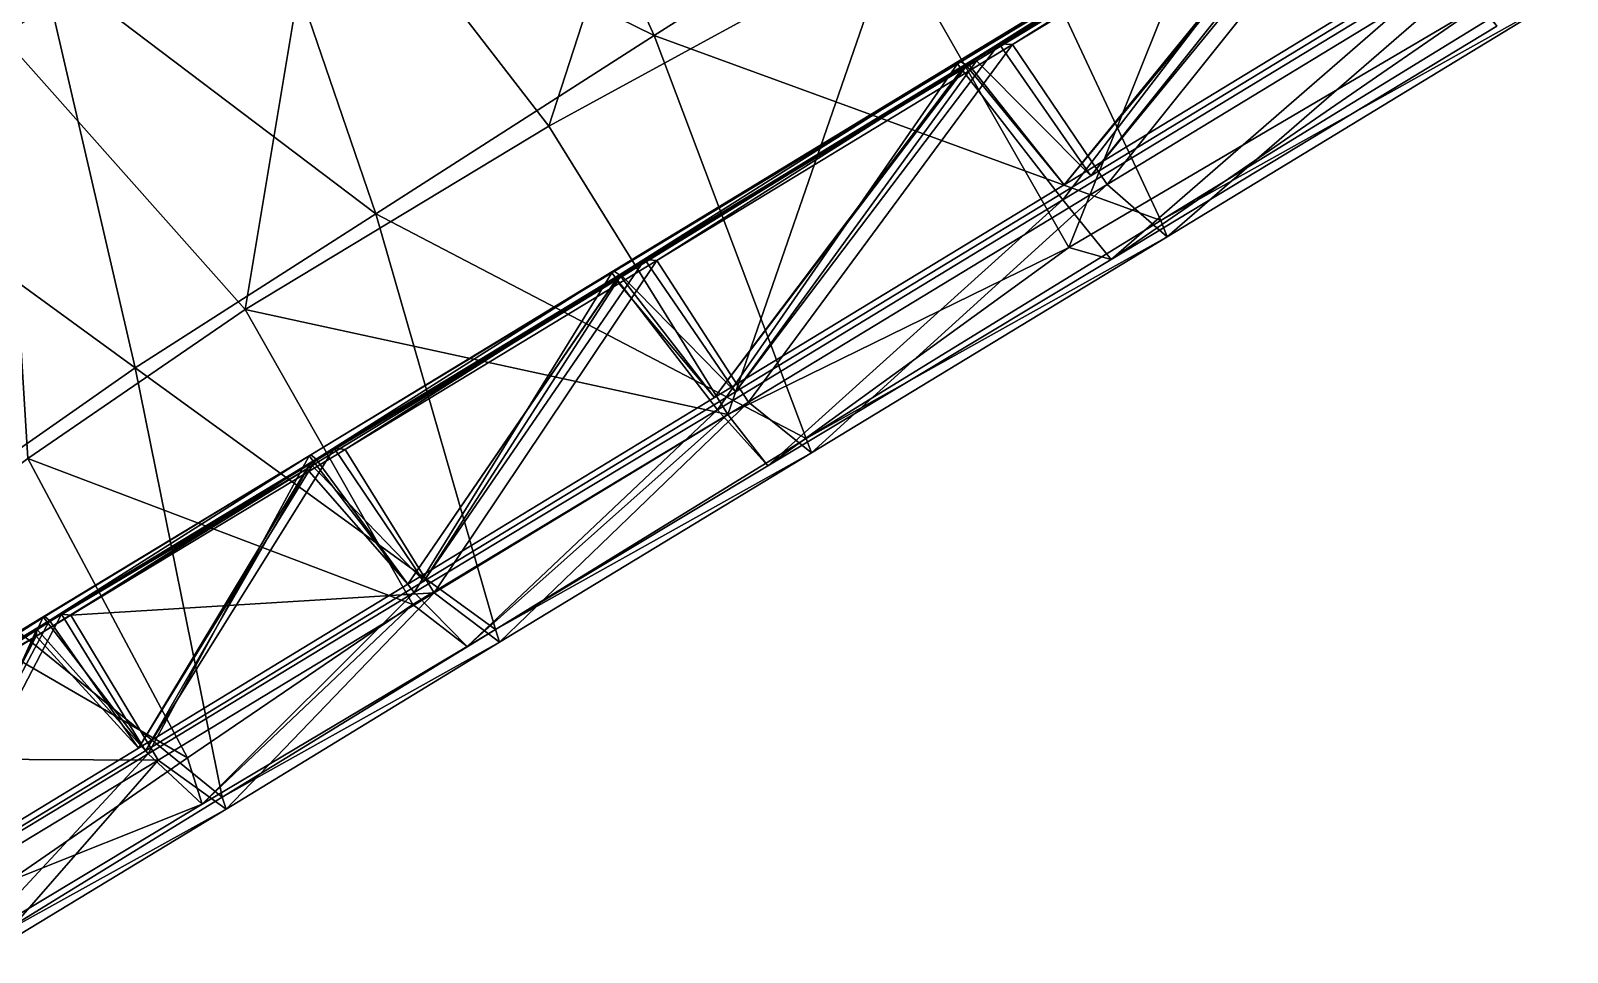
# Model space of a CAD drawing. Extents: x -4.77 to 4.77, y -2.48 to 3.3.
# Drawn here: x 2.382 to 3.118, y 0.48 to 0.921 of the extents above; entities that cross this region are included whole.
import ezdxf

# ---------------------------------------------------------------- set-up
doc = ezdxf.new("R2010")
doc.units = 0

msp = doc.modelspace()

# ---------------------------------------------------------------- linework, layer by layer
for points in [[(2.7078, 1.11441, -0.14206), (2.52268, 1.01497, -0.14265), (2.63039, 0.8756, -0.14903)], [(2.7078, 1.11441, 0.14206), (2.63039, 0.8756, 0.14903), (2.52268, 1.01497, 0.14265)], [(2.7078, 1.11441, -0.14206), (2.63039, 0.8756, -0.14903), (2.79498, 0.96553, -0.14903)], [(2.7078, 1.11441, 0.14206), (2.79498, 0.96553, 0.14903), (2.63039, 0.8756, 0.14903)], [(2.48536, 1.0152, -1.12637), (2.60029, 1.0951, -1.12777), (2.68083, 0.91907, -0.9733)], [(2.48536, 1.0152, 1.12637), (2.68083, 0.91907, 0.9733), (2.60029, 1.0951, 1.12777)], [(2.83593, 1.01776, -0.96877), (2.68083, 0.91907, -0.9733), (2.60029, 1.0951, -1.12777)], [(2.83593, 1.01776, 0.96877), (2.60029, 1.0951, 1.12777), (2.68083, 0.91907, 0.9733)], [(2.8796, 0.81742, -0.15044), (2.9787, 1.06488, -0.14902), (2.79498, 0.96553, -0.14903)], [(2.8796, 0.81742, 0.15044), (2.79498, 0.96553, 0.14903), (2.9787, 1.06488, 0.14902)], [(2.8796, 0.81742, -0.15044), (3.07614, 0.9331, -0.15163), (2.9787, 1.06488, -0.14902)], [(2.8796, 0.81742, 0.15044), (2.9787, 1.06488, 0.14902), (3.07614, 0.9331, 0.15163)], [(3.03733, 1.03121, -0.61247), (2.89007, 0.8518, -0.57397), (2.84618, 0.91495, -0.61811)], [(2.85248, 0.91468, -0.70606), (3.03733, 1.03121, -0.61247), (2.84618, 0.91495, -0.61811)], [(3.03733, 1.03121, 0.61247), (2.84618, 0.91495, 0.61811), (2.89007, 0.8518, 0.57397)], [(2.85248, 0.91468, 0.70606), (2.84618, 0.91495, 0.61811), (3.03733, 1.03121, 0.61247)], [(2.85248, 0.91468, -0.70606), (3.04444, 1.03095, -0.70041), (3.03733, 1.03121, -0.61247)], [(2.85248, 0.91468, 0.70606), (3.03733, 1.03121, 0.61247), (3.04444, 1.03095, 0.70041)], [(2.89793, 0.84764, -0.7445), (3.04444, 1.03095, -0.70041), (2.85248, 0.91468, -0.70606)], [(2.89793, 0.84764, 0.7445), (2.85248, 0.91468, 0.70606), (3.04444, 1.03095, 0.70041)], [(3.03733, 1.03121, -0.61247), (3.08173, 0.9685, -0.57031), (2.89007, 0.8518, -0.57397)], [(3.03733, 1.03121, 0.61247), (2.89007, 0.8518, 0.57397), (3.08173, 0.9685, 0.57031)], [(2.89793, 0.84764, -0.7445), (3.09127, 0.96527, -0.73781), (3.04444, 1.03095, -0.70041)], [(2.89793, 0.84764, 0.7445), (3.04444, 1.03095, 0.70041), (3.09127, 0.96527, 0.73781)], [(2.52268, 1.01497, -0.14265), (2.30564, 1.02089, -0.06044), (2.36836, 0.91895, -0.1475)], [(2.52268, 1.01497, 0.14265), (2.36836, 0.91895, 0.1475), (2.30564, 1.02089, 0.06044)], [(2.68083, 0.91907, -0.9733), (2.83593, 1.01776, -0.96877), (2.92363, 0.83037, -0.80101)], [(2.68083, 0.91907, 0.9733), (2.92363, 0.83037, 0.80101), (2.83593, 1.01776, 0.96877)], [(3.01255, 1.01804, -0.26724), (2.87665, 0.84018, -0.24072), (2.82615, 0.90537, -0.26838)], [(3.01255, 1.01804, -0.26724), (2.82615, 0.90537, -0.26838), (2.82701, 0.90682, -0.31303)], [(3.01255, 1.01804, 0.26724), (2.82615, 0.90537, 0.26838), (2.87665, 0.84018, 0.24072)], [(3.01255, 1.01804, 0.26724), (2.82701, 0.90682, 0.31303), (2.82615, 0.90537, 0.26838)], [(2.82997, 0.90516, -0.36363), (3.01341, 1.02007, -0.31236), (2.82701, 0.90682, -0.31303)], [(3.01255, 1.01804, -0.26724), (2.82701, 0.90682, -0.31303), (3.01341, 1.02007, -0.31236)], [(2.82997, 0.90516, 0.36363), (2.82701, 0.90682, 0.31303), (3.01341, 1.02007, 0.31236)], [(3.01255, 1.01804, 0.26724), (3.01341, 1.02007, 0.31236), (2.82701, 0.90682, 0.31303)], [(2.82997, 0.90516, -0.36363), (3.01665, 1.01864, -0.36355), (3.01341, 1.02007, -0.31236)], [(2.82997, 0.90516, 0.36363), (3.01341, 1.02007, 0.31236), (3.01665, 1.01864, 0.36355)], [(2.8773, 0.84752, -0.40494), (3.01665, 1.01864, -0.36355), (2.82997, 0.90516, -0.36363)], [(2.8773, 0.84752, 0.40494), (2.82997, 0.90516, 0.36363), (3.01665, 1.01864, 0.36355)], [(2.83535, 0.9069, -0.52785), (3.0216, 1.02162, -0.43026), (2.83133, 0.90539, -0.43166)], [(3.0216, 1.02162, -0.43026), (2.8773, 0.84752, -0.40494), (2.83133, 0.90539, -0.43166)], [(2.83535, 0.9069, 0.52785), (2.83133, 0.90539, 0.43166), (3.0216, 1.02162, 0.43026)], [(3.0216, 1.02162, 0.43026), (2.83133, 0.90539, 0.43166), (2.8773, 0.84752, 0.40494)], [(2.89007, 0.8518, -0.57397), (3.02684, 1.02294, -0.52642), (2.83535, 0.9069, -0.52785)], [(2.83535, 0.9069, -0.52785), (3.02684, 1.02294, -0.52642), (3.0216, 1.02162, -0.43026)], [(2.89007, 0.8518, 0.57397), (2.83535, 0.9069, 0.52785), (3.02684, 1.02294, 0.52642)], [(2.83535, 0.9069, 0.52785), (3.0216, 1.02162, 0.43026), (3.02684, 1.02294, 0.52642)], [(2.83593, 1.01776, -0.96877), (3.11494, 0.94799, -0.79298), (2.92363, 0.83037, -0.80101)], [(2.83593, 1.01776, 0.96877), (2.92363, 0.83037, 0.80101), (3.11494, 0.94799, 0.79298)], [(3.01255, 1.01804, -0.26724), (3.06287, 0.95345, -0.2411), (2.87665, 0.84018, -0.24072)], [(3.01255, 1.01804, 0.26724), (2.87665, 0.84018, 0.24072), (3.06287, 0.95345, 0.2411)], [(3.0216, 1.02162, -0.43026), (3.06595, 0.96243, -0.40403), (2.8773, 0.84752, -0.40494)], [(3.0216, 1.02162, 0.43026), (2.8773, 0.84752, 0.40494), (3.06595, 0.96243, 0.40403)], [(2.8773, 0.84752, -0.40494), (3.06595, 0.96243, -0.40403), (3.01665, 1.01864, -0.36355)], [(2.8773, 0.84752, 0.40494), (3.01665, 1.01864, 0.36355), (3.06595, 0.96243, 0.40403)], [(2.89007, 0.8518, -0.57397), (3.08173, 0.9685, -0.57031), (3.02684, 1.02294, -0.52642)], [(2.89007, 0.8518, 0.57397), (3.02684, 1.02294, 0.52642), (3.08173, 0.9685, 0.57031)], [(2.52268, 1.01497, -0.14265), (2.36836, 0.91895, -0.1475), (2.48485, 0.78774, -0.14904)], [(2.52268, 1.01497, 0.14265), (2.48485, 0.78774, 0.14904), (2.36836, 0.91895, 0.1475)], [(2.38706, 0.95517, -1.12829), (2.48536, 1.0152, -1.12637), (2.54754, 0.83362, -0.97676)], [(2.38706, 0.95517, 1.12829), (2.54754, 0.83362, 0.97676), (2.48536, 1.0152, 1.12637)], [(2.52268, 1.01497, -0.14265), (2.48485, 0.78774, -0.14904), (2.63039, 0.8756, -0.14903)], [(2.52268, 1.01497, 0.14265), (2.63039, 0.8756, 0.14903), (2.48485, 0.78774, 0.14904)], [(2.48536, 1.0152, -1.12637), (2.68083, 0.91907, -0.9733), (2.54754, 0.83362, -0.97676)], [(2.48536, 1.0152, 1.12637), (2.54754, 0.83362, 0.97676), (2.68083, 0.91907, 0.9733)], [(2.38706, 0.95517, -1.12829), (2.27834, 0.87168, -1.12362), (2.2137, 0.98664, -1.12694)], [(2.38706, 0.95517, 1.12829), (2.2137, 0.98664, 1.12694), (2.27834, 0.87168, 1.12362)], [(2.71614, 0.73736, -0.14916), (2.79498, 0.96553, -0.14903), (2.63039, 0.8756, -0.14903)], [(2.71614, 0.73736, 0.14916), (2.63039, 0.8756, 0.14903), (2.79498, 0.96553, 0.14903)], [(2.71614, 0.73736, -0.14916), (2.8796, 0.81742, -0.15044), (2.79498, 0.96553, -0.14903)], [(2.71614, 0.73736, 0.14916), (2.79498, 0.96553, 0.14903), (2.8796, 0.81742, 0.15044)], [(2.92661, 0.82256, -0.77446), (3.09127, 0.96527, -0.73781), (2.89793, 0.84764, -0.7445)], [(2.92661, 0.82256, 0.77446), (2.89793, 0.84764, 0.7445), (3.09127, 0.96527, 0.73781)], [(2.92661, 0.82256, -0.77446), (3.11835, 0.93935, -0.76663), (3.09127, 0.96527, -0.73781)], [(2.92661, 0.82256, 0.77446), (3.09127, 0.96527, 0.73781), (3.11835, 0.93935, 0.76663)], [(2.43216, 0.7598, -0.97986), (2.27834, 0.87168, -1.12362), (2.38706, 0.95517, -1.12829)], [(2.43216, 0.7598, 0.97986), (2.38706, 0.95517, 1.12829), (2.27834, 0.87168, 1.12362)], [(2.38706, 0.95517, -1.12829), (2.54754, 0.83362, -0.97676), (2.43216, 0.7598, -0.97986)], [(2.38706, 0.95517, 1.12829), (2.43216, 0.7598, 0.97986), (2.54754, 0.83362, 0.97676)], [(3.06287, 0.95345, -0.2411), (2.89984, 0.81168, -0.20762), (2.87665, 0.84018, -0.24072)], [(3.06287, 0.95345, 0.2411), (2.87665, 0.84018, 0.24072), (2.89984, 0.81168, 0.20762)], [(3.06287, 0.95345, -0.2411), (3.08468, 0.92352, -0.20739), (2.89984, 0.81168, -0.20762)], [(3.06287, 0.95345, 0.2411), (2.89984, 0.81168, 0.20762), (3.08468, 0.92352, 0.20739)], [(2.92363, 0.83037, -0.80101), (3.11494, 0.94799, -0.79298), (3.11835, 0.93935, -0.76663)], [(2.92363, 0.83037, 0.80101), (3.11835, 0.93935, 0.76663), (3.11494, 0.94799, 0.79298)], [(2.92363, 0.83037, -0.80101), (3.11835, 0.93935, -0.76663), (2.92661, 0.82256, -0.77446)], [(2.92363, 0.83037, 0.80101), (2.92661, 0.82256, 0.77446), (3.11835, 0.93935, 0.76663)], [(3.07614, 0.9331, -0.15163), (2.8796, 0.81742, -0.15044), (2.89984, 0.81168, -0.20762)], [(3.07614, 0.9331, 0.15163), (2.89984, 0.81168, 0.20762), (2.8796, 0.81742, 0.15044)], [(3.07614, 0.9331, -0.15163), (2.89984, 0.81168, -0.20762), (3.08468, 0.92352, -0.20739)], [(3.07614, 0.9331, 0.15163), (3.08468, 0.92352, 0.20739), (2.89984, 0.81168, 0.20762)], [(2.36836, 0.91895, -0.1475), (2.38083, 0.71629, -0.14904), (2.48485, 0.78774, -0.14904)], [(2.36836, 0.91895, 0.1475), (2.48485, 0.78774, 0.14904), (2.38083, 0.71629, 0.14904)], [(2.54754, 0.83362, -0.97676), (2.68083, 0.91907, -0.9733), (2.75371, 0.72588, -0.80815)], [(2.54754, 0.83362, 0.97676), (2.75371, 0.72588, 0.80815), (2.68083, 0.91907, 0.9733)], [(2.84618, 0.91495, -0.61811), (2.71979, 0.74822, -0.57722), (2.67637, 0.8117, -0.6231)], [(2.6821, 0.81117, -0.71092), (2.84618, 0.91495, -0.61811), (2.67637, 0.8117, -0.6231)], [(2.84618, 0.91495, 0.61811), (2.67637, 0.8117, 0.6231), (2.71979, 0.74822, 0.57722)], [(2.6821, 0.81117, 0.71092), (2.67637, 0.8117, 0.6231), (2.84618, 0.91495, 0.61811)], [(2.68083, 0.91907, -0.9733), (2.92363, 0.83037, -0.80101), (2.75371, 0.72588, -0.80815)], [(2.68083, 0.91907, 0.9733), (2.75371, 0.72588, 0.80815), (2.92363, 0.83037, 0.80101)], [(2.6821, 0.81117, -0.71092), (2.85248, 0.91468, -0.70606), (2.84618, 0.91495, -0.61811)], [(2.6821, 0.81117, 0.71092), (2.84618, 0.91495, 0.61811), (2.85248, 0.91468, 0.70606)], [(2.72611, 0.74332, -0.75072), (2.85248, 0.91468, -0.70606), (2.6821, 0.81117, -0.71092)], [(2.72611, 0.74332, 0.75072), (2.6821, 0.81117, 0.71092), (2.85248, 0.91468, 0.70606)], [(2.84618, 0.91495, -0.61811), (2.89007, 0.8518, -0.57397), (2.71979, 0.74822, -0.57722)], [(2.84618, 0.91495, 0.61811), (2.71979, 0.74822, 0.57722), (2.89007, 0.8518, 0.57397)], [(2.72611, 0.74332, -0.75072), (2.89793, 0.84764, -0.7445), (2.85248, 0.91468, -0.70606)], [(2.72611, 0.74332, 0.75072), (2.85248, 0.91468, 0.70606), (2.89793, 0.84764, 0.7445)], [(2.6642, 0.8043, -0.36364), (2.82701, 0.90682, -0.31303), (2.66144, 0.80622, -0.31362)], [(2.82615, 0.90537, -0.26838), (2.66144, 0.80622, -0.31362), (2.82701, 0.90682, -0.31303)], [(2.6642, 0.8043, 0.36364), (2.66144, 0.80622, 0.31362), (2.82701, 0.90682, 0.31303)], [(2.82615, 0.90537, 0.26838), (2.82701, 0.90682, 0.31303), (2.66144, 0.80622, 0.31362)], [(2.6642, 0.8043, -0.36364), (2.82997, 0.90516, -0.36363), (2.82701, 0.90682, -0.31303)], [(2.6642, 0.8043, 0.36364), (2.82701, 0.90682, 0.31303), (2.82997, 0.90516, 0.36363)], [(2.71979, 0.74822, -0.57722), (2.83535, 0.9069, -0.52785), (2.66503, 0.80422, -0.52936)], [(2.66503, 0.80422, -0.52936), (2.83535, 0.9069, -0.52785), (2.83133, 0.90539, -0.43166)], [(2.71979, 0.74822, 0.57722), (2.66503, 0.80422, 0.52936), (2.83535, 0.9069, 0.52785)], [(2.66503, 0.80422, 0.52936), (2.83133, 0.90539, 0.43166), (2.83535, 0.9069, 0.52785)], [(2.71979, 0.74822, -0.57722), (2.89007, 0.8518, -0.57397), (2.83535, 0.9069, -0.52785)], [(2.71979, 0.74822, 0.57722), (2.83535, 0.9069, 0.52785), (2.89007, 0.8518, 0.57397)], [(2.82615, 0.90537, -0.26838), (2.71117, 0.73968, -0.24019), (2.66061, 0.80526, -0.26943)], [(2.82615, 0.90537, -0.26838), (2.66061, 0.80526, -0.26943), (2.66144, 0.80622, -0.31362)], [(2.82615, 0.90537, 0.26838), (2.66061, 0.80526, 0.26943), (2.71117, 0.73968, 0.24019)], [(2.82615, 0.90537, 0.26838), (2.66144, 0.80622, 0.31362), (2.66061, 0.80526, 0.26943)], [(2.66503, 0.80422, -0.52936), (2.83133, 0.90539, -0.43166), (2.66261, 0.80169, -0.43328)], [(2.83133, 0.90539, -0.43166), (2.70969, 0.74554, -0.40574), (2.66261, 0.80169, -0.43328)], [(2.66503, 0.80422, 0.52936), (2.66261, 0.80169, 0.43328), (2.83133, 0.90539, 0.43166)], [(2.83133, 0.90539, 0.43166), (2.66261, 0.80169, 0.43328), (2.70969, 0.74554, 0.40574)], [(2.70969, 0.74554, -0.40574), (2.82997, 0.90516, -0.36363), (2.6642, 0.8043, -0.36364)], [(2.70969, 0.74554, 0.40574), (2.6642, 0.8043, 0.36364), (2.82997, 0.90516, 0.36363)], [(2.83133, 0.90539, -0.43166), (2.8773, 0.84752, -0.40494), (2.70969, 0.74554, -0.40574)], [(2.83133, 0.90539, 0.43166), (2.70969, 0.74554, 0.40574), (2.8773, 0.84752, 0.40494)], [(2.70969, 0.74554, -0.40574), (2.8773, 0.84752, -0.40494), (2.82997, 0.90516, -0.36363)], [(2.70969, 0.74554, 0.40574), (2.82997, 0.90516, 0.36363), (2.8773, 0.84752, 0.40494)], [(2.82615, 0.90537, -0.26838), (2.87665, 0.84018, -0.24072), (2.71117, 0.73968, -0.24019)], [(2.82615, 0.90537, 0.26838), (2.71117, 0.73968, 0.24019), (2.87665, 0.84018, 0.24072)], [(2.43216, 0.7598, -0.97986), (2.31852, 0.68025, -0.9783), (2.27834, 0.87168, -1.12362)], [(2.43216, 0.7598, 0.97986), (2.27834, 0.87168, 1.12362), (2.31852, 0.68025, 0.9783)], [(2.48485, 0.78774, -0.14904), (2.71614, 0.73736, -0.14916), (2.63039, 0.8756, -0.14903)], [(2.48485, 0.78774, 0.14904), (2.63039, 0.8756, 0.14903), (2.71614, 0.73736, 0.14916)], [(2.75617, 0.71901, -0.78149), (2.89793, 0.84764, -0.7445), (2.72611, 0.74332, -0.75072)], [(2.75617, 0.71901, 0.78149), (2.72611, 0.74332, 0.75072), (2.89793, 0.84764, 0.7445)], [(2.75617, 0.71901, -0.78149), (2.92661, 0.82256, -0.77446), (2.89793, 0.84764, -0.7445)], [(2.75617, 0.71901, 0.78149), (2.89793, 0.84764, 0.7445), (2.92661, 0.82256, 0.77446)], [(2.87665, 0.84018, -0.24072), (2.73536, 0.71283, -0.20719), (2.71117, 0.73968, -0.24019)], [(2.87665, 0.84018, 0.24072), (2.71117, 0.73968, 0.24019), (2.73536, 0.71283, 0.20719)], [(2.87665, 0.84018, -0.24072), (2.89984, 0.81168, -0.20762), (2.73536, 0.71283, -0.20719)], [(2.87665, 0.84018, 0.24072), (2.73536, 0.71283, 0.20719), (2.89984, 0.81168, 0.20762)], [(2.43216, 0.7598, -0.97986), (2.54754, 0.83362, -0.97676), (2.60478, 0.63437, -0.81437)], [(2.43216, 0.7598, 0.97986), (2.60478, 0.63437, 0.81437), (2.54754, 0.83362, 0.97676)], [(2.54754, 0.83362, -0.97676), (2.75371, 0.72588, -0.80815), (2.60478, 0.63437, -0.81437)], [(2.54754, 0.83362, 0.97676), (2.60478, 0.63437, 0.81437), (2.75371, 0.72588, 0.80815)], [(2.75371, 0.72588, -0.80815), (2.92363, 0.83037, -0.80101), (2.92661, 0.82256, -0.77446)], [(2.75371, 0.72588, 0.80815), (2.92661, 0.82256, 0.77446), (2.92363, 0.83037, 0.80101)], [(2.8796, 0.81742, -0.15044), (2.71614, 0.73736, -0.14916), (2.73536, 0.71283, -0.20719)], [(2.8796, 0.81742, 0.15044), (2.73536, 0.71283, 0.20719), (2.71614, 0.73736, 0.14916)], [(2.8796, 0.81742, -0.15044), (2.73536, 0.71283, -0.20719), (2.89984, 0.81168, -0.20762)], [(2.8796, 0.81742, 0.15044), (2.89984, 0.81168, 0.20762), (2.73536, 0.71283, 0.20719)], [(2.75371, 0.72588, -0.80815), (2.92661, 0.82256, -0.77446), (2.75617, 0.71901, -0.78149)], [(2.75371, 0.72588, 0.80815), (2.75617, 0.71901, 0.78149), (2.92661, 0.82256, 0.77446)], [(2.67637, 0.8117, -0.6231), (2.57049, 0.65757, -0.58007), (2.52756, 0.72123, -0.62747)], [(2.53273, 0.72058, -0.71524), (2.67637, 0.8117, -0.6231), (2.52756, 0.72123, -0.62747)], [(2.67637, 0.8117, 0.6231), (2.52756, 0.72123, 0.62747), (2.57049, 0.65757, 0.58007)], [(2.53273, 0.72058, 0.71524), (2.52756, 0.72123, 0.62747), (2.67637, 0.8117, 0.6231)], [(2.53273, 0.72058, -0.71524), (2.6821, 0.81117, -0.71092), (2.67637, 0.8117, -0.6231)], [(2.53273, 0.72058, 0.71524), (2.67637, 0.8117, 0.6231), (2.6821, 0.81117, 0.71092)], [(2.57553, 0.65191, -0.75619), (2.6821, 0.81117, -0.71092), (2.53273, 0.72058, -0.71524)], [(2.57553, 0.65191, 0.75619), (2.53273, 0.72058, 0.71524), (2.6821, 0.81117, 0.71092)], [(2.67637, 0.8117, -0.6231), (2.71979, 0.74822, -0.57722), (2.57049, 0.65757, -0.58007)], [(2.67637, 0.8117, 0.6231), (2.57049, 0.65757, 0.58007), (2.71979, 0.74822, 0.57722)], [(2.57553, 0.65191, -0.75619), (2.72611, 0.74332, -0.75072), (2.6821, 0.81117, -0.71092)], [(2.57553, 0.65191, 0.75619), (2.6821, 0.81117, 0.71092), (2.72611, 0.74332, 0.75072)], [(2.66061, 0.80526, -0.26943), (2.56589, 0.65203, -0.23891), (2.5155, 0.7176, -0.2703)], [(2.66061, 0.80526, -0.26943), (2.5155, 0.7176, -0.2703), (2.51635, 0.71806, -0.31415)], [(2.66061, 0.80526, 0.26943), (2.5155, 0.7176, 0.2703), (2.56589, 0.65203, 0.23891)], [(2.66061, 0.80526, 0.26943), (2.51635, 0.71806, 0.31415), (2.5155, 0.7176, 0.2703)], [(2.57049, 0.65757, -0.58007), (2.66503, 0.80422, -0.52936), (2.51613, 0.71366, -0.53032)], [(2.51613, 0.71366, -0.53032), (2.66503, 0.80422, -0.52936), (2.66261, 0.80169, -0.43328)], [(2.57049, 0.65757, 0.58007), (2.51613, 0.71366, 0.53032), (2.66503, 0.80422, 0.52936)], [(2.51613, 0.71366, 0.53032), (2.66261, 0.80169, 0.43328), (2.66503, 0.80422, 0.52936)], [(2.51885, 0.71605, -0.36375), (2.66144, 0.80622, -0.31362), (2.51635, 0.71806, -0.31415)], [(2.66061, 0.80526, -0.26943), (2.51635, 0.71806, -0.31415), (2.66144, 0.80622, -0.31362)], [(2.51885, 0.71605, 0.36375), (2.51635, 0.71806, 0.31415), (2.66144, 0.80622, 0.31362)], [(2.66061, 0.80526, 0.26943), (2.66144, 0.80622, 0.31362), (2.51635, 0.71806, 0.31415)], [(2.51885, 0.71605, -0.36375), (2.6642, 0.8043, -0.36364), (2.66144, 0.80622, -0.31362)], [(2.51885, 0.71605, 0.36375), (2.66144, 0.80622, 0.31362), (2.6642, 0.8043, 0.36364)], [(2.56286, 0.65608, -0.40646), (2.6642, 0.8043, -0.36364), (2.51885, 0.71605, -0.36375)], [(2.56286, 0.65608, 0.40646), (2.51885, 0.71605, 0.36375), (2.6642, 0.8043, 0.36364)], [(2.56286, 0.65608, -0.40646), (2.70969, 0.74554, -0.40574), (2.6642, 0.8043, -0.36364)], [(2.56286, 0.65608, 0.40646), (2.6642, 0.8043, 0.36364), (2.70969, 0.74554, 0.40574)], [(2.66061, 0.80526, -0.26943), (2.71117, 0.73968, -0.24019), (2.56589, 0.65203, -0.23891)], [(2.66061, 0.80526, 0.26943), (2.56589, 0.65203, 0.23891), (2.71117, 0.73968, 0.24019)], [(2.57049, 0.65757, -0.58007), (2.71979, 0.74822, -0.57722), (2.66503, 0.80422, -0.52936)], [(2.57049, 0.65757, 0.58007), (2.66503, 0.80422, 0.52936), (2.71979, 0.74822, 0.57722)], [(2.51613, 0.71366, -0.53032), (2.66261, 0.80169, -0.43328), (2.51438, 0.71142, -0.4342)], [(2.66261, 0.80169, -0.43328), (2.56286, 0.65608, -0.40646), (2.51438, 0.71142, -0.4342)], [(2.51613, 0.71366, 0.53032), (2.51438, 0.71142, 0.4342), (2.66261, 0.80169, 0.43328)], [(2.66261, 0.80169, 0.43328), (2.51438, 0.71142, 0.4342), (2.56286, 0.65608, 0.40646)], [(2.66261, 0.80169, -0.43328), (2.70969, 0.74554, -0.40574), (2.56286, 0.65608, -0.40646)], [(2.66261, 0.80169, 0.43328), (2.56286, 0.65608, 0.40646), (2.70969, 0.74554, 0.40574)], [(2.38083, 0.71629, -0.14904), (2.56529, 0.64629, -0.14917), (2.48485, 0.78774, -0.14904)], [(2.38083, 0.71629, 0.14904), (2.48485, 0.78774, 0.14904), (2.56529, 0.64629, 0.14917)], [(2.48485, 0.78774, -0.14904), (2.56529, 0.64629, -0.14917), (2.71614, 0.73736, -0.14916)], [(2.48485, 0.78774, 0.14904), (2.71614, 0.73736, 0.14916), (2.56529, 0.64629, 0.14917)], [(2.31852, 0.68025, -0.9783), (2.43216, 0.7598, -0.97986), (2.47391, 0.55399, -0.81982)], [(2.31852, 0.68025, 0.9783), (2.47391, 0.55399, 0.81982), (2.43216, 0.7598, 0.97986)], [(2.43216, 0.7598, -0.97986), (2.60478, 0.63437, -0.81437), (2.47391, 0.55399, -0.81982)], [(2.43216, 0.7598, 0.97986), (2.47391, 0.55399, 0.81982), (2.60478, 0.63437, 0.81437)], [(2.5912, 0.62624, -0.20678), (2.71614, 0.73736, -0.14916), (2.56529, 0.64629, -0.14917)], [(2.5912, 0.62624, 0.20678), (2.56529, 0.64629, 0.14917), (2.71614, 0.73736, 0.14916)], [(2.71117, 0.73968, -0.24019), (2.5912, 0.62624, -0.20678), (2.56589, 0.65203, -0.23891)], [(2.71117, 0.73968, 0.24019), (2.56589, 0.65203, 0.23891), (2.5912, 0.62624, 0.20678)], [(2.60678, 0.62833, -0.78767), (2.72611, 0.74332, -0.75072), (2.57553, 0.65191, -0.75619)], [(2.60678, 0.62833, 0.78767), (2.57553, 0.65191, 0.75619), (2.72611, 0.74332, 0.75072)], [(2.71117, 0.73968, -0.24019), (2.73536, 0.71283, -0.20719), (2.5912, 0.62624, -0.20678)], [(2.71117, 0.73968, 0.24019), (2.5912, 0.62624, 0.20678), (2.73536, 0.71283, 0.20719)], [(2.5912, 0.62624, -0.20678), (2.73536, 0.71283, -0.20719), (2.71614, 0.73736, -0.14916)], [(2.5912, 0.62624, 0.20678), (2.71614, 0.73736, 0.14916), (2.73536, 0.71283, 0.20719)], [(2.60678, 0.62833, -0.78767), (2.75617, 0.71901, -0.78149), (2.72611, 0.74332, -0.75072)], [(2.60678, 0.62833, 0.78767), (2.72611, 0.74332, 0.75072), (2.75617, 0.71901, 0.78149)], [(2.60478, 0.63437, -0.81437), (2.75371, 0.72588, -0.80815), (2.75617, 0.71901, -0.78149)], [(2.60478, 0.63437, 0.81437), (2.75617, 0.71901, 0.78149), (2.75371, 0.72588, 0.80815)], [(2.30605, 0.66059, -0.14905), (2.45719, 0.57284, -0.1493), (2.38083, 0.71629, -0.14904)], [(2.30605, 0.66059, 0.14905), (2.38083, 0.71629, 0.14904), (2.45719, 0.57284, 0.1493)], [(2.38083, 0.71629, -0.14904), (2.45719, 0.57284, -0.1493), (2.56529, 0.64629, -0.14917)], [(2.38083, 0.71629, 0.14904), (2.56529, 0.64629, 0.14917), (2.45719, 0.57284, 0.1493)], [(2.5155, 0.7176, -0.2703), (2.43836, 0.57484, -0.23818), (2.38811, 0.64041, -0.27121)], [(2.5155, 0.7176, -0.2703), (2.38811, 0.64041, -0.27121), (2.38888, 0.6406, -0.31473)], [(2.5155, 0.7176, 0.2703), (2.38811, 0.64041, 0.27121), (2.43836, 0.57484, 0.23818)], [(2.5155, 0.7176, 0.2703), (2.38888, 0.6406, 0.31473), (2.38811, 0.64041, 0.27121)], [(2.39109, 0.6386, -0.36391), (2.51635, 0.71806, -0.31415), (2.38888, 0.6406, -0.31473)], [(2.5155, 0.7176, -0.2703), (2.38888, 0.6406, -0.31473), (2.51635, 0.71806, -0.31415)], [(2.39109, 0.6386, 0.36391), (2.38888, 0.6406, 0.31473), (2.51635, 0.71806, 0.31415)], [(2.5155, 0.7176, 0.2703), (2.51635, 0.71806, 0.31415), (2.38888, 0.6406, 0.31473)], [(2.39109, 0.6386, -0.36391), (2.51885, 0.71605, -0.36375), (2.51635, 0.71806, -0.31415)], [(2.39109, 0.6386, 0.36391), (2.51635, 0.71806, 0.31415), (2.51885, 0.71605, 0.36375)], [(2.43385, 0.57749, -0.40708), (2.51885, 0.71605, -0.36375), (2.39109, 0.6386, -0.36391)], [(2.43385, 0.57749, 0.40708), (2.39109, 0.6386, 0.36391), (2.51885, 0.71605, 0.36375)], [(2.52756, 0.72123, -0.62747), (2.43717, 0.57626, -0.58649), (2.39682, 0.64175, -0.63131)], [(2.40139, 0.64118, -0.71919), (2.52756, 0.72123, -0.62747), (2.39682, 0.64175, -0.63131)], [(2.52756, 0.72123, 0.62747), (2.39682, 0.64175, 0.63131), (2.43717, 0.57626, 0.58649)], [(2.40139, 0.64118, 0.71919), (2.39682, 0.64175, 0.63131), (2.52756, 0.72123, 0.62747)], [(2.40139, 0.64118, -0.71919), (2.53273, 0.72058, -0.71524), (2.52756, 0.72123, -0.62747)], [(2.40139, 0.64118, 0.71919), (2.52756, 0.72123, 0.62747), (2.53273, 0.72058, 0.71524)], [(2.57553, 0.65191, -0.75619), (2.53273, 0.72058, -0.71524), (2.40139, 0.64118, -0.71919)], [(2.57553, 0.65191, 0.75619), (2.40139, 0.64118, 0.71919), (2.53273, 0.72058, 0.71524)], [(2.43385, 0.57749, -0.40708), (2.56286, 0.65608, -0.40646), (2.51885, 0.71605, -0.36375)], [(2.43385, 0.57749, 0.40708), (2.51885, 0.71605, 0.36375), (2.56286, 0.65608, 0.40646)], [(2.52756, 0.72123, -0.62747), (2.57049, 0.65757, -0.58007), (2.43717, 0.57626, -0.58649)], [(2.52756, 0.72123, 0.62747), (2.43717, 0.57626, 0.58649), (2.57049, 0.65757, 0.58007)], [(2.5155, 0.7176, -0.2703), (2.56589, 0.65203, -0.23891), (2.43836, 0.57484, -0.23818)], [(2.5155, 0.7176, 0.2703), (2.43836, 0.57484, 0.23818), (2.56589, 0.65203, 0.23891)], [(2.60478, 0.63437, -0.81437), (2.75617, 0.71901, -0.78149), (2.60678, 0.62833, -0.78767)], [(2.60478, 0.63437, 0.81437), (2.60678, 0.62833, 0.78767), (2.75617, 0.71901, 0.78149)], [(2.38502, 0.63456, -0.53145), (2.51438, 0.71142, -0.4342), (2.38474, 0.63115, -0.43581)], [(2.51438, 0.71142, -0.4342), (2.43385, 0.57749, -0.40708), (2.38474, 0.63115, -0.43581)], [(2.38502, 0.63456, 0.53145), (2.38474, 0.63115, 0.43581), (2.51438, 0.71142, 0.4342)], [(2.51438, 0.71142, 0.4342), (2.38474, 0.63115, 0.43581), (2.43385, 0.57749, 0.40708)], [(2.43717, 0.57626, -0.58649), (2.51613, 0.71366, -0.53032), (2.38502, 0.63456, -0.53145)], [(2.38502, 0.63456, -0.53145), (2.51613, 0.71366, -0.53032), (2.51438, 0.71142, -0.4342)], [(2.43717, 0.57626, 0.58649), (2.38502, 0.63456, 0.53145), (2.51613, 0.71366, 0.53032)], [(2.38502, 0.63456, 0.53145), (2.51438, 0.71142, 0.4342), (2.51613, 0.71366, 0.53032)], [(2.51438, 0.71142, -0.4342), (2.56286, 0.65608, -0.40646), (2.43385, 0.57749, -0.40708)], [(2.51438, 0.71142, 0.4342), (2.43385, 0.57749, 0.40708), (2.56286, 0.65608, 0.40646)], [(2.43717, 0.57626, -0.58649), (2.57049, 0.65757, -0.58007), (2.51613, 0.71366, -0.53032)], [(2.43717, 0.57626, 0.58649), (2.51613, 0.71366, 0.53032), (2.57049, 0.65757, 0.58007)], [(2.31852, 0.68025, -0.9783), (2.47391, 0.55399, -0.81982), (2.36122, 0.48484, -0.82447)], [(2.31852, 0.68025, 0.9783), (2.36122, 0.48484, 0.82447), (2.47391, 0.55399, 0.81982)], [(2.30605, 0.66059, -0.14905), (2.37154, 0.51361, -0.14973), (2.45719, 0.57284, -0.1493)], [(2.30605, 0.66059, 0.14905), (2.45719, 0.57284, 0.1493), (2.37154, 0.51361, 0.14973)], [(2.57553, 0.65191, -0.75619), (2.40139, 0.64118, -0.71919), (2.44316, 0.57174, -0.76122)], [(2.57553, 0.65191, 0.75619), (2.44316, 0.57174, 0.76122), (2.40139, 0.64118, 0.71919)], [(2.56589, 0.65203, -0.23891), (2.46428, 0.55059, -0.20588), (2.43836, 0.57484, -0.23818)], [(2.56589, 0.65203, 0.23891), (2.43836, 0.57484, 0.23818), (2.46428, 0.55059, 0.20588)], [(2.47577, 0.54825, -0.79295), (2.57553, 0.65191, -0.75619), (2.44316, 0.57174, -0.76122)], [(2.47577, 0.54825, 0.79295), (2.44316, 0.57174, 0.76122), (2.57553, 0.65191, 0.75619)], [(2.56589, 0.65203, -0.23891), (2.5912, 0.62624, -0.20678), (2.46428, 0.55059, -0.20588)], [(2.56589, 0.65203, 0.23891), (2.46428, 0.55059, 0.20588), (2.5912, 0.62624, 0.20678)], [(2.47577, 0.54825, -0.79295), (2.60678, 0.62833, -0.78767), (2.57553, 0.65191, -0.75619)], [(2.47577, 0.54825, 0.79295), (2.57553, 0.65191, 0.75619), (2.60678, 0.62833, 0.78767)], [(2.38811, 0.64041, -0.27121), (2.27914, 0.57392, -0.31525), (2.38888, 0.6406, -0.31473)], [(2.28108, 0.57197, -0.36408), (2.38888, 0.6406, -0.31473), (2.27914, 0.57392, -0.31525)], [(2.38811, 0.64041, 0.27121), (2.38888, 0.6406, 0.31473), (2.27914, 0.57392, 0.31525)], [(2.28108, 0.57197, 0.36408), (2.27914, 0.57392, 0.31525), (2.38888, 0.6406, 0.31473)], [(2.28108, 0.57197, -0.36408), (2.39109, 0.6386, -0.36391), (2.38888, 0.6406, -0.31473)], [(2.28108, 0.57197, 0.36408), (2.38888, 0.6406, 0.31473), (2.39109, 0.6386, 0.36391)], [(2.39682, 0.64175, -0.63131), (2.32825, 0.51002, -0.59052), (2.28424, 0.57337, -0.63458)], [(2.28847, 0.57256, -0.72239), (2.39682, 0.64175, -0.63131), (2.28424, 0.57337, -0.63458)], [(2.39682, 0.64175, 0.63131), (2.28424, 0.57337, 0.63458), (2.32825, 0.51002, 0.59052)], [(2.28847, 0.57256, 0.72239), (2.28424, 0.57337, 0.63458), (2.39682, 0.64175, 0.63131)], [(2.28847, 0.57256, -0.72239), (2.40139, 0.64118, -0.71919), (2.39682, 0.64175, -0.63131)], [(2.28847, 0.57256, 0.72239), (2.39682, 0.64175, 0.63131), (2.40139, 0.64118, 0.71919)], [(2.44316, 0.57174, -0.76122), (2.40139, 0.64118, -0.71919), (2.28847, 0.57256, -0.72239)], [(2.44316, 0.57174, 0.76122), (2.28847, 0.57256, 0.72239), (2.40139, 0.64118, 0.71919)], [(2.39682, 0.64175, -0.63131), (2.43717, 0.57626, -0.58649), (2.32825, 0.51002, -0.59052)], [(2.39682, 0.64175, 0.63131), (2.32825, 0.51002, 0.59052), (2.43717, 0.57626, 0.58649)], [(2.56529, 0.64629, -0.14917), (2.45719, 0.57284, -0.1493), (2.46428, 0.55059, -0.20588)], [(2.56529, 0.64629, 0.14917), (2.46428, 0.55059, 0.20588), (2.45719, 0.57284, 0.1493)], [(2.56529, 0.64629, -0.14917), (2.46428, 0.55059, -0.20588), (2.5912, 0.62624, -0.20678)], [(2.56529, 0.64629, 0.14917), (2.5912, 0.62624, 0.20678), (2.46428, 0.55059, 0.20588)], [(2.32825, 0.51002, -0.59052), (2.38502, 0.63456, -0.53145), (2.27239, 0.56608, -0.53218)], [(2.27239, 0.56608, -0.53218), (2.38502, 0.63456, -0.53145), (2.38474, 0.63115, -0.43581)], [(2.32825, 0.51002, 0.59052), (2.27239, 0.56608, 0.53218), (2.38502, 0.63456, 0.53145)], [(2.27239, 0.56608, 0.53218), (2.38474, 0.63115, 0.43581), (2.38502, 0.63456, 0.53145)], [(2.38811, 0.64041, -0.27121), (2.32859, 0.50835, -0.23766), (2.27847, 0.57392, -0.27203)], [(2.38811, 0.64041, -0.27121), (2.27847, 0.57392, -0.27203), (2.27914, 0.57392, -0.31525)], [(2.38811, 0.64041, 0.27121), (2.27847, 0.57392, 0.27203), (2.32859, 0.50835, 0.23766)], [(2.38811, 0.64041, 0.27121), (2.27914, 0.57392, 0.31525), (2.27847, 0.57392, 0.27203)], [(2.3228, 0.50983, -0.40762), (2.39109, 0.6386, -0.36391), (2.28108, 0.57197, -0.36408)], [(2.3228, 0.50983, 0.40762), (2.28108, 0.57197, 0.36408), (2.39109, 0.6386, 0.36391)], [(2.3228, 0.50983, -0.40762), (2.43385, 0.57749, -0.40708), (2.39109, 0.6386, -0.36391)], [(2.3228, 0.50983, 0.40762), (2.39109, 0.6386, 0.36391), (2.43385, 0.57749, 0.40708)], [(2.32825, 0.51002, -0.59052), (2.43717, 0.57626, -0.58649), (2.38502, 0.63456, -0.53145)], [(2.32825, 0.51002, 0.59052), (2.38502, 0.63456, 0.53145), (2.43717, 0.57626, 0.58649)], [(2.38811, 0.64041, -0.27121), (2.43836, 0.57484, -0.23818), (2.32859, 0.50835, -0.23766)], [(2.38811, 0.64041, 0.27121), (2.32859, 0.50835, 0.23766), (2.43836, 0.57484, 0.23818)], [(2.47391, 0.55399, -0.81982), (2.60478, 0.63437, -0.81437), (2.60678, 0.62833, -0.78767)], [(2.47391, 0.55399, 0.81982), (2.60678, 0.62833, 0.78767), (2.60478, 0.63437, 0.81437)], [(2.27239, 0.56608, -0.53218), (2.38474, 0.63115, -0.43581), (2.27267, 0.5628, -0.43656)], [(2.27239, 0.56608, 0.53218), (2.27267, 0.5628, 0.43656), (2.38474, 0.63115, 0.43581)], [(2.38474, 0.63115, -0.43581), (2.3228, 0.50983, -0.40762), (2.27267, 0.5628, -0.43656)], [(2.38474, 0.63115, 0.43581), (2.27267, 0.5628, 0.43656), (2.3228, 0.50983, 0.40762)], [(2.38474, 0.63115, -0.43581), (2.43385, 0.57749, -0.40708), (2.3228, 0.50983, -0.40762)], [(2.38474, 0.63115, 0.43581), (2.3228, 0.50983, 0.40762), (2.43385, 0.57749, 0.40708)], [(2.47391, 0.55399, -0.81982), (2.60678, 0.62833, -0.78767), (2.47577, 0.54825, -0.79295)], [(2.47391, 0.55399, 0.81982), (2.47577, 0.54825, 0.79295), (2.60678, 0.62833, 0.78767)], [(2.43836, 0.57484, -0.23818), (2.35516, 0.4852, -0.20545), (2.32859, 0.50835, -0.23766)], [(2.43836, 0.57484, 0.23818), (2.32859, 0.50835, 0.23766), (2.35516, 0.4852, 0.20545)], [(2.43836, 0.57484, -0.23818), (2.46428, 0.55059, -0.20588), (2.35516, 0.4852, -0.20545)], [(2.43836, 0.57484, 0.23818), (2.35516, 0.4852, 0.20545), (2.46428, 0.55059, 0.20588)], [(2.44316, 0.57174, -0.76122), (2.28847, 0.57256, -0.72239), (2.32921, 0.50271, -0.76554)], [(2.44316, 0.57174, 0.76122), (2.32921, 0.50271, 0.76554), (2.28847, 0.57256, 0.72239)], [(2.36278, 0.47966, -0.79762), (2.44316, 0.57174, -0.76122), (2.32921, 0.50271, -0.76554)], [(2.36278, 0.47966, 0.79762), (2.32921, 0.50271, 0.76554), (2.44316, 0.57174, 0.76122)], [(2.36278, 0.47966, -0.79762), (2.47577, 0.54825, -0.79295), (2.44316, 0.57174, -0.76122)], [(2.36278, 0.47966, 0.79762), (2.44316, 0.57174, 0.76122), (2.47577, 0.54825, 0.79295)], [(2.46428, 0.55059, -0.20588), (2.45719, 0.57284, -0.1493), (2.37154, 0.51361, -0.14973)], [(2.46428, 0.55059, 0.20588), (2.37154, 0.51361, 0.14973), (2.45719, 0.57284, 0.1493)], [(2.36122, 0.48484, -0.82447), (2.47391, 0.55399, -0.81982), (2.47577, 0.54825, -0.79295)], [(2.36122, 0.48484, 0.82447), (2.47577, 0.54825, 0.79295), (2.47391, 0.55399, 0.81982)], [(2.46428, 0.55059, -0.20588), (2.37154, 0.51361, -0.14973), (2.35516, 0.4852, -0.20545)], [(2.46428, 0.55059, 0.20588), (2.35516, 0.4852, 0.20545), (2.37154, 0.51361, 0.14973)], [(2.36122, 0.48484, -0.82447), (2.47577, 0.54825, -0.79295), (2.36278, 0.47966, -0.79762)], [(2.36122, 0.48484, 0.82447), (2.36278, 0.47966, 0.79762), (2.47577, 0.54825, 0.79295)]]:
    msp.add_3dface(points)

doc.saveas('drawing.dxf')
